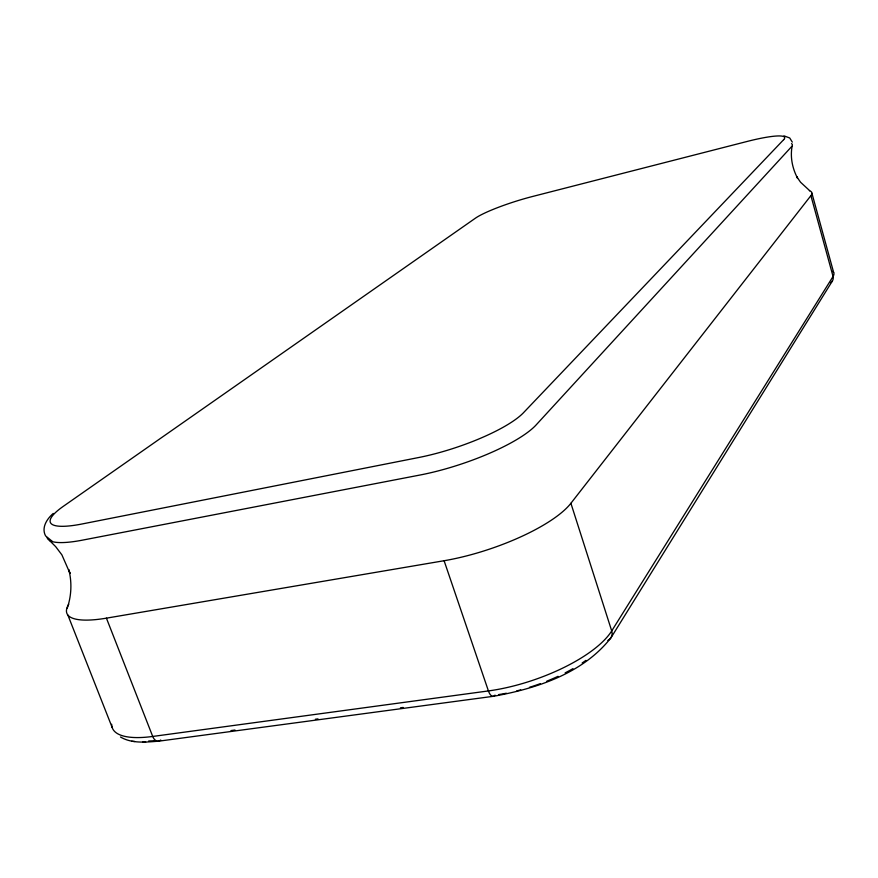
<?xml version="1.0" encoding="UTF-8"?>
<svg xmlns="http://www.w3.org/2000/svg" width="878" height="878" viewBox="0 0 878 878"><rect width="100%" height="100%" fill="white"/><g stroke="black" fill="none" stroke-linecap="round" stroke-linejoin="round"><path stroke-width="1.32" d="M792.077 146.472C790.079 157.261 792.45 168.609 797.564 178.201L796.719 176.719L800.582 182.262L809.637 190.625M67.244 608.158C71.48 595.844 72.029 582.421 68.857 569.789L70.042 573.455L61.877 554.841L55.665 546.632L49.783 540.771M832.454 280.872L611.055 637.647C583.201 673.404 536.535 688.561 493.513 696.287L158.742 741.175C146.088 742.14 131.898 743.809 120.516 737.015M68.747 604.24A94.078 24.178 -21.3 0 0 106.425 618.156L444.103 560.724A99.916 29.413 -18.6 0 0 570.898 503.281L810.899 195.64A61.295 10.745 -16.3 0 0 809.428 190.745M53.251 513.432C47.028 518.788 41.156 527.601 45.568 535.865L52.351 541.43M231.002 730.573L234.975 730.046M315.389 719.236L317.99 718.884M400.434 707.811L403.145 707.448M131.689 741.262L134.894 741.482M142.829 741.998L145.649 742.195M783.933 135.838L789.728 137.978L792.296 142.115M67.88 615.094L112.132 727.379M106.425 618.156L152.717 736.455A9.526 5.718 85.6 0 0 160.718 740.011M444.103 560.724L488.42 690.931A10.382 4.5 82.7 0 0 495.005 695.113M570.898 503.281L611.714 630.931A10.053 8.506 34.5 0 1 607.828 640.49M811.93 193.292L833.628 272.432M810.899 195.64L833.057 276.46A6.113 5.795 23.4 0 1 830.314 282.87M791.495 143.641A55.654 8.22 -16.5 0 1 791.33 146.922L536.151 424.908A91.082 22.718 -18.5 0 1 420.145 474.998L82.554 540.124A85.693 18.647 -20.8 0 1 47.127 537.643M832.75 271.335A60.637 13.302 -15.9 0 1 833.057 276.46L611.714 630.931A98.16 35.91 -18.9 0 1 488.42 690.931L152.717 736.455A92.585 29.611 -22.3 0 1 111.682 724.251M585.9 660.377A88.206 32.706 -18.9 0 1 582.169 662.956M572.983 668.63A88.206 32.706 -18.9 0 1 565.147 672.866M558.035 676.323A88.206 32.706 -18.9 0 1 546.829 681.163M540.398 683.622A88.206 32.706 -18.9 0 1 529.478 687.32M520.676 689.878A88.206 32.706 -18.9 0 1 516.736 690.898M506.332 693.225A88.206 32.706 -18.9 0 1 498.715 694.575M155.691 740.593A83.212 26.977 -22.4 0 1 148.7 740.988M783.703 139.635L523.486 412.726A82.236 19.865 -18.5 0 1 418.894 457.482L82.236 523.946A77.363 16.298 -20.7 0 1 63.293 506.343L475.503 218.128A47.105 6.53 -17.6 0 1 532.342 196.54L746.827 141.534A50.222 7.189 -16.6 0 1 783.703 139.635"/></g></svg>
